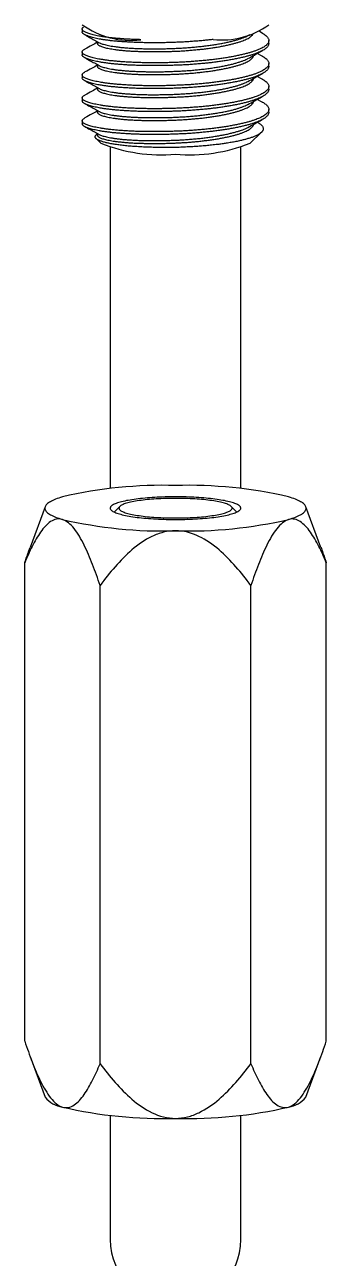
# Model space of a CAD drawing. Header units: inches. Extents: x 0.11 to 4.62, y 0.11 to 3.55.
# Drawn here: x 3.467 to 3.785, y 0.795 to 2.098 of the extents above; entities that cross this region are included whole.
import ezdxf

# ---------------------------------------------------------------- set-up
doc = ezdxf.new("R2010")
doc.units = ezdxf.units.IN
doc.header["$LTSCALE"] = 0.43009
doc.header["$MEASUREMENT"] = 0
doc.linetypes.add('SLD-Solid', pattern=[0])

msp = doc.modelspace()

# ---------------------------------------------------------------- linework, layer by layer
at = {"color": 7, "linetype": 'SLD-Solid', "lineweight": 25}
for p, q in [((3.5278, 2.0932), (3.5278, 2.0902)), ((3.7025, 2.0863), (3.7049, 2.0876)), ((3.7177, 2.0889), (3.7148, 2.0905)), ((3.5437, 2.08), (3.5437, 2.0781)), ((3.7246, 2.0781), (3.7246, 2.0811)), ((3.5278, 2.069), (3.5278, 2.066)), ((3.7177, 2.0647), (3.7125, 2.0675)), ((3.5437, 2.0557), (3.5437, 2.0539)), ((3.7246, 2.0539), (3.7246, 2.0569)), ((3.5278, 2.0448), (3.5278, 2.0418)), ((3.7177, 2.0404), (3.7125, 2.0433)), ((3.7246, 2.0296), (3.7246, 2.0327)), ((3.5278, 2.0205), (3.5278, 2.0175)), ((3.5437, 2.0315), (3.5437, 2.0296)), ((3.7177, 2.0162), (3.7125, 2.019)), ((3.5437, 2.0073), (3.5437, 2.0054)), ((3.7246, 2.0054), (3.7246, 2.0084)), ((3.5278, 1.9963), (3.5278, 1.9933)), ((3.713, 1.9945), (3.7125, 1.9948)), ((3.5437, 1.983), (3.5437, 1.9812)), ((3.7049, 1.9727), (3.7168, 1.9843)), ((3.5423, 1.9777), (3.5475, 1.9727)), ((3.5573, 1.9681), (3.5573, 1.6081)), ((3.6951, 1.6081), (3.6951, 1.9681)), ((3.5674, 1.5892), (3.5614, 1.5833)), ((3.691, 1.5833), (3.6849, 1.5892)), ((3.4887, 1.5889), (3.4727, 1.5459)), ((3.7796, 1.5459), (3.7637, 1.5889)), ((3.4671, 1.0247), (3.4671, 1.5297)), ((3.7853, 1.0247), (3.7853, 1.5297)), ((3.5466, 1.0008), (3.5466, 1.5058)), ((3.7057, 1.0008), (3.7057, 1.5058)), ((3.4727, 1.0085), (3.4887, 0.9655)), ((3.7637, 0.9655), (3.7796, 1.0085)), ((3.5573, 0.9463), (3.5573, 0.8152)), ((3.6951, 0.8152), (3.6951, 0.9463))]:
    msp.add_line(p, q, dxfattribs=at)
at = {"color": 7, "linetype": 'SLD-Solid', "lineweight": 25, "flags": 128}
for points in [[(3.5068, 1.5993), (3.5049, 1.5987), (3.503, 1.5981), (3.5013, 1.5975), (3.4996, 1.5969), (3.4981, 1.5962), (3.4967, 1.5956), (3.4954, 1.5949), (3.4942, 1.5942), (3.4931, 1.5936), (3.4921, 1.5929), (3.4912, 1.5922), (3.4905, 1.5915), (3.4898, 1.5909), (3.4893, 1.5902), (3.4889, 1.5895), (3.4886, 1.5888), (3.4884, 1.5881), (3.4884, 1.5874), (3.4884, 1.5867), (3.4886, 1.586), (3.4889, 1.5853), (3.4893, 1.5846), (3.4898, 1.5839), (3.4905, 1.5832), (3.4912, 1.5825), (3.4921, 1.5819), (3.4931, 1.5812), (3.4942, 1.5805), (3.4954, 1.5799), (3.4967, 1.5792), (3.4981, 1.5786), (3.4996, 1.5779), (3.5013, 1.5773), (3.503, 1.5767), (3.5049, 1.576), (3.5068, 1.5754)], [(3.6262, 1.5993), (3.6234, 1.5993), (3.6206, 1.5993), (3.6178, 1.5993), (3.6151, 1.5992), (3.6123, 1.5991), (3.6096, 1.599), (3.6069, 1.5989), (3.6042, 1.5987), (3.6016, 1.5986), (3.599, 1.5984), (3.5965, 1.5982), (3.594, 1.598), (3.5915, 1.5977), (3.5891, 1.5975), (3.5868, 1.5972), (3.5846, 1.5969), (3.5824, 1.5966), (3.5802, 1.5963), (3.5782, 1.596), (3.5762, 1.5956), (3.5744, 1.5953), (3.5726, 1.5949), (3.5708, 1.5945), (3.5692, 1.5941), (3.5677, 1.5937), (3.5663, 1.5933), (3.5649, 1.5929), (3.5637, 1.5924), (3.5626, 1.592), (3.5616, 1.5915), (3.5606, 1.5911), (3.5598, 1.5906), (3.5591, 1.5901), (3.5586, 1.5897), (3.5581, 1.5892), (3.5577, 1.5887), (3.5575, 1.5882), (3.5573, 1.5877), (3.5573, 1.5873), (3.5574, 1.5868), (3.5576, 1.5863), (3.5579, 1.5858), (3.5583, 1.5853), (3.5588, 1.5849), (3.5595, 1.5844), (3.5602, 1.5839), (3.5611, 1.5835), (3.5621, 1.583), (3.5631, 1.5826), (3.5643, 1.5821), (3.5656, 1.5817), (3.567, 1.5813), (3.5685, 1.5809), (3.57, 1.5805), (3.5717, 1.5801), (3.5734, 1.5797), (3.5753, 1.5793), (3.5772, 1.579), (3.5792, 1.5786), (3.5813, 1.5783), (3.5835, 1.578), (3.5857, 1.5777), (3.588, 1.5774), (3.5903, 1.5772), (3.5927, 1.5769), (3.5952, 1.5767), (3.5977, 1.5765), (3.6003, 1.5763), (3.6029, 1.5761), (3.6056, 1.576), (3.6082, 1.5758), (3.6109, 1.5757), (3.6137, 1.5756), (3.6164, 1.5755), (3.6192, 1.5755), (3.622, 1.5754), (3.6248, 1.5754), (3.6276, 1.5754), (3.6304, 1.5754), (3.6331, 1.5755), (3.6359, 1.5755), (3.6387, 1.5756), (3.6414, 1.5757), (3.6441, 1.5758), (3.6468, 1.576), (3.6494, 1.5761), (3.6521, 1.5763), (3.6546, 1.5765), (3.6571, 1.5767), (3.6596, 1.5769), (3.662, 1.5772), (3.6644, 1.5774), (3.6667, 1.5777), (3.6689, 1.578), (3.6711, 1.5783), (3.6731, 1.5786), (3.6751, 1.579), (3.6771, 1.5793), (3.6789, 1.5797), (3.6807, 1.5801), (3.6823, 1.5805), (3.6839, 1.5809), (3.6854, 1.5813), (3.6868, 1.5817), (3.688, 1.5821), (3.6892, 1.5826), (3.6903, 1.583), (3.6913, 1.5835), (3.6921, 1.5839), (3.6929, 1.5844), (3.6935, 1.5849), (3.6941, 1.5853), (3.6945, 1.5858), (3.6948, 1.5863), (3.695, 1.5868), (3.6951, 1.5873), (3.695, 1.5877), (3.6949, 1.5882), (3.6946, 1.5887), (3.6943, 1.5892), (3.6938, 1.5897), (3.6932, 1.5901), (3.6925, 1.5906), (3.6917, 1.5911), (3.6908, 1.5915), (3.6898, 1.592), (3.6886, 1.5924), (3.6874, 1.5929), (3.6861, 1.5933), (3.6846, 1.5937), (3.6831, 1.5941), (3.6815, 1.5945), (3.6798, 1.5949), (3.678, 1.5953), (3.6761, 1.5956), (3.6741, 1.596), (3.6721, 1.5963), (3.67, 1.5966), (3.6678, 1.5969), (3.6655, 1.5972), (3.6632, 1.5975), (3.6608, 1.5977), (3.6584, 1.598), (3.6559, 1.5982), (3.6533, 1.5984), (3.6508, 1.5986), (3.6481, 1.5987), (3.6455, 1.5989), (3.6428, 1.599), (3.64, 1.5991), (3.6373, 1.5992), (3.6345, 1.5993), (3.6318, 1.5993), (3.629, 1.5993), (3.6262, 1.5993)], [(3.6262, 1.577), (3.6288, 1.577), (3.6314, 1.5771), (3.634, 1.5771), (3.6365, 1.5772), (3.6391, 1.5773), (3.6416, 1.5774), (3.6441, 1.5775), (3.6466, 1.5777), (3.649, 1.5778), (3.6514, 1.578), (3.6537, 1.5782), (3.656, 1.5784), (3.6582, 1.5787), (3.6604, 1.5789), (3.6625, 1.5792), (3.6645, 1.5795), (3.6665, 1.5797), (3.6684, 1.5801), (3.6702, 1.5804), (3.6719, 1.5807), (3.6735, 1.5811), (3.6751, 1.5814), (3.6765, 1.5818), (3.6779, 1.5822), (3.6791, 1.5826), (3.6803, 1.583), (3.6813, 1.5834), (3.6822, 1.5838), (3.6831, 1.5843), (3.6838, 1.5847), (3.6844, 1.5851), (3.6849, 1.5856), (3.6853, 1.586), (3.6856, 1.5865), (3.6858, 1.5869), (3.6858, 1.5874), (3.6858, 1.5878), (3.6856, 1.5883), (3.6853, 1.5887), (3.6849, 1.5892), (3.6844, 1.5896), (3.6838, 1.5901), (3.6831, 1.5905), (3.6822, 1.5909), (3.6813, 1.5913), (3.6803, 1.5918), (3.6791, 1.5922), (3.6779, 1.5926), (3.6765, 1.5929), (3.6751, 1.5933), (3.6735, 1.5937), (3.6719, 1.594), (3.6702, 1.5944), (3.6684, 1.5947), (3.6665, 1.595), (3.6645, 1.5953), (3.6625, 1.5956), (3.6604, 1.5959), (3.6582, 1.5961), (3.656, 1.5964), (3.6537, 1.5966), (3.6514, 1.5968), (3.649, 1.597), (3.6466, 1.5971), (3.6441, 1.5973), (3.6416, 1.5974), (3.6391, 1.5975), (3.6365, 1.5976), (3.634, 1.5977), (3.6314, 1.5977), (3.6288, 1.5977), (3.6262, 1.5977), (3.6236, 1.5977), (3.621, 1.5977), (3.6184, 1.5977), (3.6158, 1.5976), (3.6133, 1.5975), (3.6107, 1.5974), (3.6082, 1.5973), (3.6058, 1.5971), (3.6033, 1.597), (3.601, 1.5968), (3.5986, 1.5966), (3.5963, 1.5964), (3.5941, 1.5961), (3.592, 1.5959), (3.5899, 1.5956), (3.5878, 1.5953), (3.5859, 1.595), (3.584, 1.5947), (3.5822, 1.5944), (3.5805, 1.594), (3.5788, 1.5937), (3.5773, 1.5933), (3.5759, 1.5929), (3.5745, 1.5926), (3.5732, 1.5922), (3.5721, 1.5918), (3.571, 1.5913), (3.5701, 1.5909), (3.5693, 1.5905), (3.5685, 1.5901), (3.5679, 1.5896), (3.5674, 1.5892), (3.567, 1.5887), (3.5667, 1.5883), (3.5666, 1.5878), (3.5665, 1.5874), (3.5666, 1.5869), (3.5667, 1.5865), (3.567, 1.586), (3.5674, 1.5856), (3.5679, 1.5851), (3.5685, 1.5847), (3.5693, 1.5843), (3.5701, 1.5838), (3.571, 1.5834), (3.5721, 1.583), (3.5732, 1.5826), (3.5745, 1.5822), (3.5759, 1.5818), (3.5773, 1.5814), (3.5788, 1.5811), (3.5805, 1.5807), (3.5822, 1.5804), (3.584, 1.5801), (3.5859, 1.5797), (3.5878, 1.5795), (3.5899, 1.5792), (3.592, 1.5789), (3.5941, 1.5787), (3.5963, 1.5784), (3.5986, 1.5782), (3.601, 1.578), (3.6033, 1.5778), (3.6058, 1.5777), (3.6082, 1.5775), (3.6107, 1.5774), (3.6133, 1.5773), (3.6158, 1.5772), (3.6184, 1.5771), (3.621, 1.5771), (3.6236, 1.577), (3.6262, 1.577)], [(3.7455, 1.5754), (3.7475, 1.576), (3.7493, 1.5767), (3.7511, 1.5773), (3.7527, 1.5779), (3.7542, 1.5786), (3.7557, 1.5792), (3.757, 1.5799), (3.7582, 1.5805), (3.7593, 1.5812), (3.7603, 1.5819), (3.7611, 1.5825), (3.7619, 1.5832), (3.7625, 1.5839), (3.763, 1.5846), (3.7634, 1.5853), (3.7637, 1.586), (3.7639, 1.5867), (3.764, 1.5874), (3.7639, 1.5881), (3.7637, 1.5888), (3.7634, 1.5895), (3.763, 1.5902), (3.7625, 1.5909), (3.7619, 1.5915), (3.7611, 1.5922), (3.7603, 1.5929), (3.7593, 1.5936), (3.7582, 1.5942), (3.757, 1.5949), (3.7557, 1.5956), (3.7542, 1.5962), (3.7527, 1.5969), (3.7511, 1.5975), (3.7493, 1.5981), (3.7475, 1.5987), (3.7455, 1.5993)]]:
    msp.add_lwpolyline(points, dxfattribs=at)
at = {"color": 7, "linetype": 'SLD-Solid', "lineweight": 25}
for centre, radius, start, end in [((3.5787, 2.1681), 0.0868, 234.0293, 277.227), ((3.6753, 2.165), 0.0833, 263.5609, 306.287), ((3.6108, 2.1324), 0.1719, 248.3556, 275.1165), ((3.6415, 2.1324), 0.1719, 264.8835, 291.6444), ((3.6136, 1.1357), 0.4758, 88.4814, 102.9626), ((3.6388, 1.1357), 0.4758, 77.0374, 91.5186), ((3.6136, 2.0391), 0.4758, 257.0374, 271.5186), ((3.6388, 2.0391), 0.4758, 268.4814, 282.9626), ((3.5108, 0.983), 0.0283, 218.4078, 261.9293), ((3.7415, 0.983), 0.0283, 278.0707, 321.5922), ((3.6136, 1.4187), 0.4758, 257.0374, 271.5186), ((3.6388, 1.4187), 0.4758, 268.4814, 282.9626), ((3.6262, 0.8152), 0.0689, 180, 0)]:
    msp.add_arc(centre, radius, start, end, dxfattribs=at)
for points, knots in [([(3.5897, 2.082), (3.5877, 2.0821), (3.5838, 2.0822), (3.5782, 2.0824), (3.5728, 2.0827), (3.5676, 2.0831), (3.5627, 2.0835), (3.5581, 2.084), (3.554, 2.0845), (3.5502, 2.085), (3.5468, 2.0856), (3.5436, 2.0861), (3.5407, 2.0868), (3.5381, 2.0874), (3.5358, 2.0881), (3.5337, 2.0887), (3.5319, 2.0895), (3.5304, 2.0902), (3.5292, 2.0909), (3.5284, 2.0917), (3.5279, 2.0925), (3.5277, 2.0933), (3.5279, 2.094), (3.5283, 2.0947), (3.5288, 2.0951), (3.529, 2.0953)], [0, 0, 0, 0, 0.047638, 0.095398, 0.143181, 0.190889, 0.238424, 0.285689, 0.329221, 0.37237, 0.415071, 0.457261, 0.498885, 0.53984, 0.581338, 0.623322, 0.665734, 0.70929, 0.753152, 0.797247, 0.841497, 0.885825, 0.929362, 0.972822, 1, 1, 1, 1]), ([(3.7177, 2.0889), (3.7178, 2.0889), (3.7185, 2.0885), (3.7198, 2.0877), (3.7214, 2.0865), (3.7227, 2.0853), (3.7237, 2.084), (3.7244, 2.0828), (3.7246, 2.0816), (3.7246, 2.0803), (3.7242, 2.0791), (3.7235, 2.0779), (3.7224, 2.0766), (3.721, 2.0754), (3.7193, 2.0743), (3.7173, 2.0731), (3.715, 2.072), (3.7125, 2.071), (3.7098, 2.07), (3.7067, 2.069), (3.7034, 2.068), (3.6998, 2.067), (3.6959, 2.0661), (3.6917, 2.0652), (3.6873, 2.0643), (3.6826, 2.0634), (3.6777, 2.0626), (3.6727, 2.0619), (3.6675, 2.0612), (3.6622, 2.0606), (3.6568, 2.06), (3.6513, 2.0595), (3.6457, 2.0591), (3.6401, 2.0587), (3.6345, 2.0583), (3.629, 2.0581), (3.6235, 2.0579), (3.6181, 2.0577), (3.6126, 2.0576), (3.6069, 2.0576), (3.6012, 2.0576), (3.5953, 2.0576), (3.5896, 2.0578), (3.5838, 2.0579), (3.5782, 2.0582), (3.5728, 2.0585), (3.5676, 2.0589), (3.5627, 2.0593), (3.5581, 2.0597), (3.554, 2.0602), (3.5502, 2.0608), (3.5468, 2.0613), (3.5436, 2.0619), (3.5407, 2.0625), (3.5381, 2.0632), (3.5358, 2.0638), (3.5337, 2.0645), (3.5319, 2.0652), (3.5304, 2.066), (3.5292, 2.0667), (3.5284, 2.0675), (3.5279, 2.0682), (3.5277, 2.069), (3.5279, 2.0698), (3.5284, 2.0705), (3.5292, 2.0713), (3.53, 2.0718), (3.5305, 2.0721), (3.5306, 2.0721)], [0, 0, 0, 0, 0.001186, 0.016317, 0.031865, 0.047531, 0.06329, 0.079115, 0.094976, 0.110564, 0.126134, 0.14166, 0.157115, 0.172752, 0.188264, 0.203625, 0.218814, 0.233809, 0.248406, 0.263173, 0.278123, 0.293237, 0.30877, 0.324424, 0.340174, 0.355992, 0.371851, 0.387439, 0.403012, 0.418544, 0.434009, 0.449659, 0.465186, 0.480566, 0.495776, 0.510794, 0.525388, 0.540133, 0.555063, 0.570158, 0.586535, 0.603049, 0.619381, 0.636434, 0.653531, 0.670636, 0.687714, 0.704729, 0.721649, 0.737232, 0.752678, 0.767964, 0.783066, 0.797966, 0.812627, 0.827482, 0.842511, 0.857693, 0.873284, 0.888986, 0.90477, 0.92061, 0.936478, 0.952063, 0.96762, 0.983124, 0.998549, 1, 1, 1, 1]), ([(3.666, 2.0822), (3.6645, 2.0821), (3.6615, 2.0817), (3.6565, 2.0812), (3.6513, 2.0807), (3.6457, 2.0803), (3.6401, 2.0799), (3.6345, 2.0795), (3.629, 2.0793), (3.6235, 2.0791), (3.6181, 2.0789), (3.6126, 2.0788), (3.607, 2.0788), (3.6015, 2.0788), (3.5959, 2.0788), (3.5904, 2.0789), (3.585, 2.0791), (3.5798, 2.0793), (3.5748, 2.0796), (3.57, 2.0799), (3.5653, 2.0802), (3.5609, 2.0806), (3.5567, 2.0811), (3.5528, 2.0816), (3.5491, 2.0821), (3.5457, 2.0827), (3.5427, 2.0833), (3.5399, 2.0839), (3.5374, 2.0846), (3.5352, 2.0852), (3.5332, 2.0859), (3.5314, 2.0867), (3.53, 2.0874), (3.5289, 2.0882), (3.5282, 2.0889), (3.5278, 2.0896), (3.5278, 2.09), (3.5278, 2.0902)], [0, 0, 0, 0, 0.025194, 0.050288, 0.079881, 0.109241, 0.138324, 0.167084, 0.195481, 0.223078, 0.250958, 0.27919, 0.307734, 0.337076, 0.366654, 0.396417, 0.426316, 0.456297, 0.485773, 0.515226, 0.544608, 0.573867, 0.603483, 0.632872, 0.661989, 0.690788, 0.719228, 0.746832, 0.774668, 0.802861, 0.831371, 0.860683, 0.890236, 0.919981, 0.949866, 0.979841, 1, 1, 1, 1]), ([(3.5306, 2.0871), (3.5312, 2.0868), (3.5321, 2.0863), (3.5338, 2.0854), (3.5383, 2.0829), (3.5424, 2.0807), (3.5458, 2.0788)], [0, 0, 0, 0, 0.120103, 0.191441, 0.327056, 1, 1, 1, 1]), ([(3.5438, 2.0781), (3.5438, 2.078), (3.5438, 2.0776), (3.5441, 2.077), (3.5449, 2.0764), (3.546, 2.0757), (3.5474, 2.075), (3.5491, 2.0744), (3.5512, 2.0738), (3.5535, 2.0732), (3.556, 2.0727), (3.5589, 2.0722), (3.5621, 2.0717), (3.5657, 2.0712), (3.5695, 2.0708), (3.5736, 2.0704), (3.5779, 2.0701), (3.5824, 2.0699), (3.5871, 2.0697), (3.592, 2.0695), (3.597, 2.0694), (3.6022, 2.0694), (3.6074, 2.0694), (3.6127, 2.0694), (3.618, 2.0696), (3.6231, 2.0697), (3.6283, 2.0699), (3.6334, 2.0702), (3.6386, 2.0706), (3.6439, 2.071), (3.6491, 2.0715), (3.6543, 2.072), (3.6594, 2.0726), (3.6644, 2.0733), (3.6691, 2.0741), (3.6737, 2.0748), (3.678, 2.0757), (3.6821, 2.0765), (3.686, 2.0775), (3.6895, 2.0784), (3.6928, 2.0794), (3.6958, 2.0804), (3.6984, 2.0814), (3.7008, 2.0824), (3.7029, 2.0834), (3.7046, 2.0845), (3.7061, 2.0857), (3.7073, 2.0869), (3.708, 2.0878), (3.7081, 2.0883), (3.7082, 2.0884)], [0, 0, 0, 0, 0.011984, 0.033999, 0.055938, 0.077752, 0.099395, 0.120441, 0.14124, 0.161753, 0.18203, 0.202916, 0.224096, 0.245532, 0.267182, 0.289002, 0.310552, 0.332175, 0.353824, 0.375452, 0.397402, 0.419233, 0.440898, 0.462353, 0.483554, 0.504093, 0.524372, 0.544857, 0.565629, 0.587037, 0.608664, 0.630467, 0.652398, 0.674409, 0.696057, 0.717689, 0.739255, 0.760712, 0.782399, 0.80388, 0.825113, 0.846059, 0.866716, 0.887175, 0.907925, 0.928929, 0.950149, 0.971934, 0.993852, 1, 1, 1, 1]), ([(3.5459, 2.0788), (3.5461, 2.0787), (3.5468, 2.0783), (3.5483, 2.0778), (3.5503, 2.0771), (3.5527, 2.0765), (3.5553, 2.0759), (3.5583, 2.0753), (3.5617, 2.0748), (3.5654, 2.0743), (3.5694, 2.0738), (3.5737, 2.0734), (3.5784, 2.0731), (3.5832, 2.0728), (3.5884, 2.0726), (3.5936, 2.0725), (3.5991, 2.0724), (3.6046, 2.0724), (3.6102, 2.0724), (3.6157, 2.0725), (3.6213, 2.0727), (3.6268, 2.0729), (3.6324, 2.0732), (3.638, 2.0735), (3.6435, 2.074), (3.6491, 2.0745), (3.6546, 2.0751), (3.66, 2.0757), (3.6652, 2.0765), (3.6703, 2.0773), (3.6751, 2.0781), (3.6797, 2.079), (3.6839, 2.08), (3.6879, 2.081), (3.6915, 2.082), (3.6948, 2.083), (3.6977, 2.0841), (3.7003, 2.0852), (3.7017, 2.0859), (3.7025, 2.0863)], [0, 0, 0, 0, 0.015958, 0.043417, 0.070555, 0.097317, 0.123671, 0.150195, 0.177127, 0.204411, 0.231989, 0.259797, 0.287768, 0.315834, 0.343923, 0.371965, 0.399889, 0.427627, 0.455112, 0.482284, 0.509085, 0.535467, 0.56195, 0.588844, 0.616097, 0.64365, 0.671438, 0.699397, 0.727456, 0.755546, 0.783596, 0.811534, 0.839293, 0.866806, 0.89401, 0.920848, 0.947267, 0.973708, 1, 1, 1, 1]), ([(3.7246, 2.0781), (3.7246, 2.0777), (3.7245, 2.0769), (3.724, 2.0757), (3.7232, 2.0745), (3.722, 2.0732), (3.7205, 2.072), (3.7187, 2.0709), (3.7166, 2.0697), (3.7143, 2.0687), (3.7117, 2.0676), (3.7089, 2.0666), (3.7058, 2.0656), (3.7024, 2.0647), (3.6987, 2.0637), (3.6947, 2.0628), (3.6904, 2.0619), (3.6859, 2.061), (3.6812, 2.0602), (3.6763, 2.0594), (3.6712, 2.0587), (3.6662, 2.058), (3.6615, 2.0575), (3.6565, 2.057), (3.6513, 2.0565), (3.6457, 2.056), (3.6401, 2.0556), (3.6345, 2.0553), (3.629, 2.0551), (3.6235, 2.0549), (3.6181, 2.0547), (3.6126, 2.0546), (3.607, 2.0546), (3.6015, 2.0546), (3.5959, 2.0546), (3.5904, 2.0547), (3.585, 2.0549), (3.5798, 2.0551), (3.5748, 2.0553), (3.57, 2.0557), (3.5653, 2.056), (3.5609, 2.0564), (3.5567, 2.0569), (3.5528, 2.0574), (3.5491, 2.0579), (3.5457, 2.0585), (3.5427, 2.0591), (3.5399, 2.0597), (3.5374, 2.0603), (3.5352, 2.061), (3.5332, 2.0617), (3.5314, 2.0624), (3.53, 2.0632), (3.5289, 2.0639), (3.5282, 2.0647), (3.5278, 2.0654), (3.5278, 2.0658), (3.5278, 2.066)], [0, 0, 0, 0, 0.018026, 0.036636, 0.055184, 0.073972, 0.092631, 0.111131, 0.129443, 0.14754, 0.16508, 0.182577, 0.200308, 0.218252, 0.236589, 0.25509, 0.273725, 0.292463, 0.311273, 0.330122, 0.348976, 0.367458, 0.383394, 0.399267, 0.417985, 0.436557, 0.454953, 0.473145, 0.491108, 0.508564, 0.526199, 0.544057, 0.562112, 0.580673, 0.599382, 0.618208, 0.63712, 0.656085, 0.674729, 0.69336, 0.711945, 0.730453, 0.749186, 0.767776, 0.786194, 0.80441, 0.8224, 0.83986, 0.857468, 0.875301, 0.893335, 0.911876, 0.93057, 0.949384, 0.968288, 0.987249, 1, 1, 1, 1]), ([(3.5437, 2.0793), (3.5419, 2.0783), (3.5375, 2.0759), (3.5331, 2.0735), (3.5306, 2.0721)], [0, 0, 0, 0, 0.4210016, 1, 1, 1, 1]), ([(3.7177, 2.0647), (3.7178, 2.0646), (3.7185, 2.0642), (3.7198, 2.0634), (3.7214, 2.0623), (3.7227, 2.061), (3.7237, 2.0598), (3.7244, 2.0586), (3.7246, 2.0573), (3.7246, 2.0561), (3.7242, 2.0548), (3.7235, 2.0536), (3.7224, 2.0524), (3.721, 2.0512), (3.7193, 2.05), (3.7173, 2.0489), (3.715, 2.0478), (3.7125, 2.0467), (3.7098, 2.0457), (3.7067, 2.0447), (3.7034, 2.0438), (3.6998, 2.0428), (3.6959, 2.0418), (3.6917, 2.0409), (3.6873, 2.04), (3.6826, 2.0392), (3.6777, 2.0384), (3.6727, 2.0377), (3.6675, 2.037), (3.6622, 2.0364), (3.6568, 2.0358), (3.6513, 2.0353), (3.6457, 2.0348), (3.6401, 2.0344), (3.6345, 2.0341), (3.629, 2.0339), (3.6235, 2.0337), (3.6181, 2.0335), (3.6126, 2.0334), (3.6069, 2.0334), (3.6012, 2.0334), (3.5953, 2.0334), (3.5896, 2.0335), (3.5838, 2.0337), (3.5782, 2.0339), (3.5728, 2.0343), (3.5676, 2.0346), (3.5627, 2.035), (3.5581, 2.0355), (3.554, 2.036), (3.5502, 2.0365), (3.5468, 2.0371), (3.5436, 2.0377), (3.5407, 2.0383), (3.5381, 2.0389), (3.5358, 2.0396), (3.5337, 2.0403), (3.5319, 2.041), (3.5304, 2.0417), (3.5292, 2.0425), (3.5284, 2.0432), (3.5279, 2.044), (3.5277, 2.0448), (3.5279, 2.0456), (3.5284, 2.0463), (3.5292, 2.0471), (3.53, 2.0476), (3.5305, 2.0479), (3.5306, 2.0479)], [0, 0, 0, 0, 0.001186, 0.016317, 0.031865, 0.047531, 0.06329, 0.079115, 0.094976, 0.110564, 0.126134, 0.14166, 0.157115, 0.172752, 0.188264, 0.203625, 0.218814, 0.233809, 0.248406, 0.263173, 0.278123, 0.293237, 0.30877, 0.324424, 0.340174, 0.355992, 0.371851, 0.387439, 0.403012, 0.418544, 0.434009, 0.449659, 0.465186, 0.480566, 0.495776, 0.510794, 0.525388, 0.540133, 0.555063, 0.570158, 0.586535, 0.603049, 0.619381, 0.636434, 0.653531, 0.670636, 0.687714, 0.704729, 0.721649, 0.737232, 0.752678, 0.767964, 0.783066, 0.797966, 0.812627, 0.827482, 0.842511, 0.857693, 0.873284, 0.888986, 0.90477, 0.92061, 0.936478, 0.952063, 0.96762, 0.983124, 0.998549, 1, 1, 1, 1]), ([(3.5306, 2.0629), (3.5312, 2.0626), (3.5321, 2.062), (3.5338, 2.0611), (3.5383, 2.0587), (3.5424, 2.0565), (3.5458, 2.0546)], [0, 0, 0, 0, 0.120103, 0.191441, 0.327056, 1, 1, 1, 1]), ([(3.5438, 2.0539), (3.5438, 2.0537), (3.5438, 2.0534), (3.5441, 2.0528), (3.5449, 2.0521), (3.546, 2.0515), (3.5474, 2.0508), (3.5491, 2.0502), (3.5512, 2.0496), (3.5535, 2.049), (3.556, 2.0485), (3.5589, 2.0479), (3.5621, 2.0474), (3.5657, 2.047), (3.5695, 2.0466), (3.5736, 2.0462), (3.5779, 2.0459), (3.5824, 2.0456), (3.5871, 2.0454), (3.592, 2.0453), (3.597, 2.0452), (3.6022, 2.0451), (3.6074, 2.0451), (3.6127, 2.0452), (3.618, 2.0453), (3.6231, 2.0455), (3.6283, 2.0457), (3.6334, 2.046), (3.6386, 2.0463), (3.6439, 2.0467), (3.6491, 2.0472), (3.6543, 2.0478), (3.6594, 2.0484), (3.6644, 2.0491), (3.6691, 2.0498), (3.6737, 2.0506), (3.678, 2.0514), (3.6821, 2.0523), (3.686, 2.0532), (3.6895, 2.0542), (3.6928, 2.0551), (3.6958, 2.0561), (3.6984, 2.0571), (3.7008, 2.0581), (3.7029, 2.0592), (3.7046, 2.0603), (3.7061, 2.0615), (3.7073, 2.0626), (3.7081, 2.0639), (3.7085, 2.0648), (3.7085, 2.0653), (3.7085, 2.0654)], [0, 0, 0, 0, 0.011739, 0.033304, 0.054794, 0.076162, 0.097362, 0.117978, 0.138351, 0.158445, 0.178307, 0.198765, 0.219512, 0.24051, 0.261717, 0.283091, 0.3042, 0.325381, 0.346587, 0.367772, 0.389274, 0.410658, 0.43188, 0.452896, 0.473663, 0.493782, 0.513647, 0.533712, 0.55406, 0.57503, 0.596215, 0.617571, 0.639054, 0.660614, 0.68182, 0.703009, 0.724135, 0.745152, 0.766396, 0.787437, 0.808236, 0.828753, 0.848989, 0.869029, 0.889354, 0.909929, 0.930715, 0.952054, 0.973524, 0.995078, 1, 1, 1, 1]), ([(3.5458, 2.0546), (3.5459, 2.0546), (3.5463, 2.0543), (3.5475, 2.0538), (3.5494, 2.0531), (3.5516, 2.0525), (3.5542, 2.0519), (3.557, 2.0513), (3.5602, 2.0507), (3.5638, 2.0502), (3.5677, 2.0498), (3.5719, 2.0494), (3.5764, 2.049), (3.5812, 2.0487), (3.5862, 2.0485), (3.5914, 2.0483), (3.5967, 2.0482), (3.6022, 2.0482), (3.6078, 2.0482), (3.6134, 2.0482), (3.619, 2.0484), (3.6245, 2.0486), (3.63, 2.0488), (3.6356, 2.0491), (3.6412, 2.0495), (3.6468, 2.05), (3.6523, 2.0506), (3.6577, 2.0512), (3.663, 2.0519), (3.6682, 2.0527), (3.6731, 2.0535), (3.6778, 2.0544), (3.6822, 2.0553), (3.6863, 2.0563), (3.69, 2.0573), (3.6934, 2.0584), (3.6965, 2.0594), (3.6992, 2.0605), (3.7012, 2.0614), (3.7021, 2.0619), (3.7024, 2.0621)], [0, 0, 0, 0, 0.004221, 0.031797, 0.05908, 0.086008, 0.11253, 0.138887, 0.165653, 0.192795, 0.220257, 0.247976, 0.275887, 0.303922, 0.33201, 0.360081, 0.388065, 0.41589, 0.443492, 0.470805, 0.49777, 0.524333, 0.550669, 0.577396, 0.604504, 0.631938, 0.659635, 0.687531, 0.715557, 0.743643, 0.771719, 0.799714, 0.827558, 0.855183, 0.882527, 0.909528, 0.936131, 0.962455, 0.989142, 1, 1, 1, 1]), ([(3.7025, 2.0621), (3.7048, 2.0633), (3.7098, 2.0661), (3.7149, 2.0688), (3.7177, 2.0703)], [0, 0, 0, 0, 0.453146, 1, 1, 1, 1]), ([(3.7246, 2.0539), (3.7246, 2.0535), (3.7245, 2.0527), (3.724, 2.0514), (3.7232, 2.0502), (3.722, 2.049), (3.7205, 2.0478), (3.7187, 2.0466), (3.7166, 2.0455), (3.7143, 2.0444), (3.7117, 2.0434), (3.7089, 2.0424), (3.7058, 2.0414), (3.7024, 2.0404), (3.6987, 2.0395), (3.6947, 2.0385), (3.6904, 2.0376), (3.6859, 2.0368), (3.6812, 2.0359), (3.6763, 2.0352), (3.6712, 2.0344), (3.6662, 2.0338), (3.6615, 2.0332), (3.6565, 2.0327), (3.6513, 2.0322), (3.6457, 2.0318), (3.6401, 2.0314), (3.6345, 2.0311), (3.629, 2.0308), (3.6235, 2.0306), (3.6181, 2.0305), (3.6126, 2.0304), (3.607, 2.0303), (3.6015, 2.0303), (3.5959, 2.0304), (3.5904, 2.0305), (3.585, 2.0306), (3.5798, 2.0308), (3.5748, 2.0311), (3.57, 2.0314), (3.5653, 2.0318), (3.5609, 2.0322), (3.5567, 2.0326), (3.5528, 2.0331), (3.5491, 2.0337), (3.5457, 2.0342), (3.5427, 2.0348), (3.5399, 2.0355), (3.5374, 2.0361), (3.5352, 2.0368), (3.5332, 2.0375), (3.5314, 2.0382), (3.53, 2.0389), (3.5289, 2.0397), (3.5282, 2.0405), (3.5278, 2.0411), (3.5278, 2.0416), (3.5278, 2.0418)], [0, 0, 0, 0, 0.018026, 0.036636, 0.055184, 0.073972, 0.092631, 0.111131, 0.129443, 0.14754, 0.16508, 0.182577, 0.200308, 0.218252, 0.236589, 0.25509, 0.273725, 0.292463, 0.311273, 0.330122, 0.348976, 0.367458, 0.383394, 0.399267, 0.417985, 0.436557, 0.454953, 0.473145, 0.491108, 0.508564, 0.526199, 0.544057, 0.562112, 0.580673, 0.599382, 0.618208, 0.63712, 0.656085, 0.674729, 0.69336, 0.711945, 0.730453, 0.749186, 0.767776, 0.786194, 0.80441, 0.8224, 0.83986, 0.857468, 0.875301, 0.893335, 0.911876, 0.93057, 0.949384, 0.968288, 0.987249, 1, 1, 1, 1]), ([(3.5437, 2.055), (3.5419, 2.054), (3.5375, 2.0516), (3.5331, 2.0493), (3.5306, 2.0479)], [0, 0, 0, 0, 0.421002, 1, 1, 1, 1]), ([(3.7025, 2.0378), (3.7048, 2.0391), (3.7098, 2.0418), (3.7149, 2.0446), (3.7177, 2.0461)], [0, 0, 0, 0, 0.453146, 1, 1, 1, 1]), ([(3.7177, 2.0404), (3.7178, 2.0404), (3.7185, 2.04), (3.7198, 2.0392), (3.7214, 2.038), (3.7227, 2.0368), (3.7237, 2.0356), (3.7244, 2.0343), (3.7246, 2.0331), (3.7246, 2.0318), (3.7242, 2.0306), (3.7235, 2.0294), (3.7224, 2.0282), (3.721, 2.027), (3.7193, 2.0258), (3.7173, 2.0247), (3.715, 2.0236), (3.7125, 2.0225), (3.7098, 2.0215), (3.7067, 2.0205), (3.7034, 2.0195), (3.6998, 2.0186), (3.6959, 2.0176), (3.6917, 2.0167), (3.6873, 2.0158), (3.6826, 2.015), (3.6777, 2.0142), (3.6727, 2.0134), (3.6675, 2.0127), (3.6622, 2.0121), (3.6568, 2.0115), (3.6513, 2.011), (3.6457, 2.0106), (3.6401, 2.0102), (3.6345, 2.0099), (3.629, 2.0096), (3.6235, 2.0094), (3.6181, 2.0093), (3.6126, 2.0092), (3.6069, 2.0091), (3.6012, 2.0091), (3.5953, 2.0092), (3.5896, 2.0093), (3.5838, 2.0095), (3.5782, 2.0097), (3.5728, 2.01), (3.5676, 2.0104), (3.5627, 2.0108), (3.5581, 2.0113), (3.554, 2.0118), (3.5502, 2.0123), (3.5468, 2.0129), (3.5436, 2.0134), (3.5407, 2.0141), (3.5381, 2.0147), (3.5358, 2.0154), (3.5337, 2.016), (3.5319, 2.0168), (3.5304, 2.0175), (3.5292, 2.0182), (3.5284, 2.019), (3.5279, 2.0198), (3.5277, 2.0206), (3.5279, 2.0213), (3.5284, 2.0221), (3.5292, 2.0228), (3.53, 2.0234), (3.5305, 2.0236), (3.5306, 2.0236)], [0, 0, 0, 0, 0.001186, 0.016317, 0.031865, 0.047531, 0.06329, 0.079115, 0.094976, 0.110564, 0.126134, 0.14166, 0.157115, 0.172752, 0.188264, 0.203625, 0.218814, 0.233809, 0.248406, 0.263173, 0.278123, 0.293237, 0.30877, 0.324424, 0.340174, 0.355992, 0.371851, 0.387439, 0.403012, 0.418544, 0.434009, 0.449659, 0.465186, 0.480566, 0.495776, 0.510794, 0.525388, 0.540133, 0.555063, 0.570158, 0.586535, 0.603049, 0.619381, 0.636434, 0.653531, 0.670636, 0.687714, 0.704729, 0.721649, 0.737232, 0.752678, 0.767964, 0.783066, 0.797966, 0.812627, 0.827482, 0.842511, 0.857693, 0.873284, 0.888986, 0.90477, 0.92061, 0.936478, 0.952063, 0.96762, 0.983124, 0.998549, 1, 1, 1, 1]), ([(3.5306, 2.0387), (3.5312, 2.0383), (3.5321, 2.0378), (3.5338, 2.0369), (3.5383, 2.0345), (3.5424, 2.0322), (3.5458, 2.0304)], [0, 0, 0, 0, 0.120103, 0.191441, 0.327056, 1, 1, 1, 1]), ([(3.5438, 2.0296), (3.5438, 2.0295), (3.5438, 2.0292), (3.5441, 2.0286), (3.5449, 2.0279), (3.546, 2.0272), (3.5474, 2.0266), (3.5491, 2.026), (3.5512, 2.0254), (3.5535, 2.0248), (3.556, 2.0242), (3.5589, 2.0237), (3.5621, 2.0232), (3.5657, 2.0227), (3.5695, 2.0223), (3.5736, 2.022), (3.5779, 2.0217), (3.5824, 2.0214), (3.5871, 2.0212), (3.592, 2.021), (3.597, 2.0209), (3.6022, 2.0209), (3.6074, 2.0209), (3.6127, 2.021), (3.618, 2.0211), (3.6231, 2.0213), (3.6283, 2.0215), (3.6334, 2.0217), (3.6386, 2.0221), (3.6439, 2.0225), (3.6491, 2.023), (3.6543, 2.0235), (3.6594, 2.0242), (3.6644, 2.0249), (3.6691, 2.0256), (3.6737, 2.0264), (3.678, 2.0272), (3.6821, 2.0281), (3.686, 2.029), (3.6895, 2.0299), (3.6928, 2.0309), (3.6958, 2.0319), (3.6984, 2.0329), (3.7008, 2.0339), (3.7029, 2.035), (3.7046, 2.0361), (3.7061, 2.0372), (3.7073, 2.0384), (3.7081, 2.0396), (3.7085, 2.0405), (3.7085, 2.041), (3.7085, 2.0411)], [0, 0, 0, 0, 0.011739, 0.033304, 0.054794, 0.076162, 0.097362, 0.117978, 0.138351, 0.158445, 0.178307, 0.198765, 0.219512, 0.24051, 0.261717, 0.283091, 0.3042, 0.325381, 0.346587, 0.367772, 0.389274, 0.410658, 0.43188, 0.452896, 0.473663, 0.493782, 0.513647, 0.533712, 0.55406, 0.57503, 0.596215, 0.617571, 0.639054, 0.660614, 0.68182, 0.703009, 0.724135, 0.745152, 0.766396, 0.787437, 0.808236, 0.828753, 0.848989, 0.869029, 0.889354, 0.909929, 0.930715, 0.952054, 0.973524, 0.995078, 1, 1, 1, 1]), ([(3.5459, 2.0304), (3.5462, 2.0302), (3.5469, 2.0298), (3.5485, 2.0292), (3.5506, 2.0285), (3.553, 2.0279), (3.5558, 2.0273), (3.5588, 2.0267), (3.5622, 2.0262), (3.566, 2.0257), (3.57, 2.0253), (3.5744, 2.0249), (3.5791, 2.0246), (3.584, 2.0243), (3.5891, 2.0241), (3.5945, 2.024), (3.5999, 2.0239), (3.6054, 2.0239), (3.611, 2.024), (3.6166, 2.0241), (3.6221, 2.0242), (3.6277, 2.0245), (3.6332, 2.0248), (3.6388, 2.0251), (3.6444, 2.0256), (3.6499, 2.0261), (3.6554, 2.0267), (3.6608, 2.0274), (3.666, 2.0281), (3.671, 2.0289), (3.6758, 2.0298), (3.6803, 2.0307), (3.6846, 2.0317), (3.6885, 2.0327), (3.692, 2.0337), (3.6952, 2.0347), (3.6981, 2.0358), (3.7005, 2.0368), (3.7018, 2.0375), (3.7024, 2.0378)], [0, 0, 0, 0, 0.020148, 0.047561, 0.074647, 0.101346, 0.127673, 0.154262, 0.181251, 0.208584, 0.236201, 0.264039, 0.292029, 0.320103, 0.34819, 0.376218, 0.404118, 0.431822, 0.459264, 0.486384, 0.513123, 0.539465, 0.566013, 0.592966, 0.620268, 0.647861, 0.67568, 0.703659, 0.731728, 0.759816, 0.787853, 0.815769, 0.843494, 0.870965, 0.898117, 0.924895, 0.951261, 0.977768, 1, 1, 1, 1]), ([(3.7246, 2.0296), (3.7246, 2.0292), (3.7245, 2.0284), (3.724, 2.0272), (3.7232, 2.026), (3.722, 2.0248), (3.7205, 2.0236), (3.7187, 2.0224), (3.7166, 2.0213), (3.7143, 2.0202), (3.7117, 2.0192), (3.7089, 2.0182), (3.7058, 2.0172), (3.7024, 2.0162), (3.6987, 2.0152), (3.6947, 2.0143), (3.6904, 2.0134), (3.6859, 2.0125), (3.6812, 2.0117), (3.6763, 2.0109), (3.6712, 2.0102), (3.6662, 2.0096), (3.6615, 2.009), (3.6565, 2.0085), (3.6513, 2.008), (3.6457, 2.0076), (3.6401, 2.0072), (3.6345, 2.0068), (3.629, 2.0066), (3.6235, 2.0064), (3.6181, 2.0062), (3.6126, 2.0061), (3.607, 2.0061), (3.6015, 2.0061), (3.5959, 2.0061), (3.5904, 2.0062), (3.585, 2.0064), (3.5798, 2.0066), (3.5748, 2.0069), (3.57, 2.0072), (3.5653, 2.0075), (3.5609, 2.0079), (3.5567, 2.0084), (3.5528, 2.0089), (3.5491, 2.0094), (3.5457, 2.01), (3.5427, 2.0106), (3.5399, 2.0112), (3.5374, 2.0119), (3.5352, 2.0125), (3.5332, 2.0132), (3.5314, 2.014), (3.53, 2.0147), (3.5289, 2.0155), (3.5282, 2.0162), (3.5278, 2.0169), (3.5278, 2.0173), (3.5278, 2.0175)], [0, 0, 0, 0, 0.018026, 0.036636, 0.055184, 0.073972, 0.092631, 0.111131, 0.129443, 0.14754, 0.16508, 0.182577, 0.200308, 0.218252, 0.236589, 0.25509, 0.273725, 0.292463, 0.311273, 0.330122, 0.348976, 0.367458, 0.383394, 0.399267, 0.417985, 0.436557, 0.454953, 0.473145, 0.491108, 0.508564, 0.526199, 0.544057, 0.562112, 0.580673, 0.599382, 0.618208, 0.63712, 0.656085, 0.674729, 0.69336, 0.711945, 0.730453, 0.749186, 0.767776, 0.786194, 0.80441, 0.8224, 0.83986, 0.857468, 0.875301, 0.893335, 0.911876, 0.93057, 0.949384, 0.968288, 0.987249, 1, 1, 1, 1]), ([(3.5437, 2.0308), (3.5419, 2.0298), (3.5375, 2.0274), (3.5331, 2.025), (3.5306, 2.0236)], [0, 0, 0, 0, 0.421002, 1, 1, 1, 1]), ([(3.7025, 2.0136), (3.7048, 2.0148), (3.7098, 2.0176), (3.7149, 2.0204), (3.7177, 2.0219)], [0, 0, 0, 0, 0.4531459, 1, 1, 1, 1]), ([(3.7177, 2.0162), (3.7178, 2.0162), (3.7185, 2.0158), (3.7198, 2.015), (3.7214, 2.0138), (3.7227, 2.0126), (3.7237, 2.0114), (3.7244, 2.0101), (3.7246, 2.0089), (3.7246, 2.0076), (3.7242, 2.0064), (3.7235, 2.0052), (3.7224, 2.0039), (3.721, 2.0027), (3.7193, 2.0016), (3.7173, 2.0004), (3.715, 1.9993), (3.7125, 1.9983), (3.7098, 1.9973), (3.7067, 1.9963), (3.7034, 1.9953), (3.6998, 1.9943), (3.6959, 1.9934), (3.6917, 1.9925), (3.6873, 1.9916), (3.6826, 1.9907), (3.6777, 1.9899), (3.6727, 1.9892), (3.6675, 1.9885), (3.6622, 1.9879), (3.6568, 1.9873), (3.6513, 1.9868), (3.6457, 1.9864), (3.6401, 1.986), (3.6345, 1.9856), (3.629, 1.9854), (3.6235, 1.9852), (3.6181, 1.985), (3.6126, 1.9849), (3.6069, 1.9849), (3.6012, 1.9849), (3.5953, 1.9849), (3.5896, 1.9851), (3.5838, 1.9852), (3.5782, 1.9855), (3.5728, 1.9858), (3.5676, 1.9862), (3.5627, 1.9866), (3.5581, 1.987), (3.554, 1.9875), (3.5502, 1.9881), (3.5468, 1.9886), (3.5436, 1.9892), (3.5407, 1.9898), (3.5381, 1.9905), (3.5358, 1.9911), (3.5337, 1.9918), (3.5319, 1.9925), (3.5304, 1.9933), (3.5292, 1.994), (3.5284, 1.9948), (3.5279, 1.9955), (3.5277, 1.9963), (3.5279, 1.9971), (3.5284, 1.9978), (3.5292, 1.9986), (3.53, 1.9991), (3.5305, 1.9994), (3.5306, 1.9994)], [0, 0, 0, 0, 0.0011855, 0.0163167, 0.0318648, 0.0475315, 0.0632905, 0.0791147, 0.0949764, 0.1105642, 0.1261342, 0.1416597, 0.1571147, 0.1727518, 0.1882635, 0.2036254, 0.2188142, 0.2338087, 0.2484058, 0.2631725, 0.278123, 0.2932366, 0.3087696, 0.324424, 0.3401738, 0.355992, 0.3718509, 0.387439, 0.4030124, 0.4185445, 0.434009, 0.4496588, 0.4651861, 0.4805663, 0.495776, 0.5107937, 0.5253885, 0.5401326, 0.5550628, 0.5701585, 0.5865354, 0.603049, 0.6193814, 0.6364343, 0.6535308, 0.6706357, 0.6877136, 0.7047294, 0.7216489, 0.7372318, 0.752678, 0.7679636, 0.7830661, 0.7979661, 0.8126268, 0.8274815, 0.8425106, 0.8576926, 0.8732843, 0.8889856, 0.90477, 0.9206103, 0.9364784, 0.952063, 0.9676204, 0.9831243, 0.9985486, 1, 1, 1, 1]), ([(3.5306, 2.0144), (3.5312, 2.0141), (3.5321, 2.0136), (3.5338, 2.0127), (3.5383, 2.0102), (3.5424, 2.008), (3.5458, 2.0061)], [0, 0, 0, 0, 0.120103, 0.191441, 0.327056, 1, 1, 1, 1]), ([(3.5437, 2.0066), (3.5419, 2.0056), (3.5375, 2.0032), (3.5331, 2.0008), (3.5306, 1.9994)], [0, 0, 0, 0, 0.4210016, 1, 1, 1, 1]), ([(3.5438, 2.0054), (3.5438, 2.0053), (3.5438, 2.0049), (3.5441, 2.0043), (3.5449, 2.0037), (3.546, 2.003), (3.5474, 2.0023), (3.5491, 2.0017), (3.5512, 2.0011), (3.5535, 2.0005), (3.556, 2), (3.5589, 1.9995), (3.5621, 1.999), (3.5657, 1.9985), (3.5695, 1.9981), (3.5736, 1.9977), (3.5779, 1.9974), (3.5824, 1.9972), (3.5871, 1.997), (3.592, 1.9968), (3.597, 1.9967), (3.6022, 1.9967), (3.6074, 1.9967), (3.6127, 1.9967), (3.618, 1.9969), (3.6231, 1.997), (3.6283, 1.9972), (3.6334, 1.9975), (3.6386, 1.9979), (3.6439, 1.9983), (3.6491, 1.9988), (3.6543, 1.9993), (3.6594, 1.9999), (3.6644, 2.0006), (3.6691, 2.0014), (3.6737, 2.0021), (3.678, 2.003), (3.6821, 2.0038), (3.686, 2.0048), (3.6895, 2.0057), (3.6928, 2.0067), (3.6958, 2.0077), (3.6984, 2.0087), (3.7008, 2.0097), (3.7029, 2.0107), (3.7046, 2.0119), (3.7061, 2.013), (3.7073, 2.0142), (3.7081, 2.0154), (3.7085, 2.0163), (3.7085, 2.0168), (3.7085, 2.0169)], [0, 0, 0, 0, 0.011739, 0.033304, 0.054794, 0.076162, 0.097362, 0.117978, 0.138351, 0.158445, 0.178307, 0.198765, 0.219512, 0.24051, 0.261717, 0.283091, 0.3042, 0.325381, 0.346587, 0.367772, 0.389274, 0.410658, 0.43188, 0.452896, 0.473663, 0.493782, 0.513647, 0.533712, 0.55406, 0.57503, 0.596215, 0.617571, 0.639054, 0.660614, 0.68182, 0.703009, 0.724135, 0.745152, 0.766396, 0.787437, 0.808236, 0.828753, 0.848989, 0.869029, 0.889354, 0.909929, 0.930715, 0.952054, 0.973524, 0.995078, 1, 1, 1, 1]), ([(3.5459, 2.0061), (3.546, 2.0061), (3.5465, 2.0058), (3.5478, 2.0052), (3.5497, 2.0046), (3.552, 2.0039), (3.5546, 2.0033), (3.5575, 2.0027), (3.5607, 2.0022), (3.5643, 2.0017), (3.5683, 2.0013), (3.5725, 2.0008), (3.5771, 2.0005), (3.5819, 2.0002), (3.5869, 2), (3.5922, 1.9998), (3.5976, 1.9997), (3.6031, 1.9997), (3.6086, 1.9997), (3.6142, 1.9998), (3.6198, 1.9999), (3.6253, 2.0001), (3.6309, 2.0004), (3.6364, 2.0007), (3.642, 2.0011), (3.6476, 2.0016), (3.6531, 2.0022), (3.6585, 2.0029), (3.6638, 2.0036), (3.6689, 2.0043), (3.6738, 2.0052), (3.6785, 2.0061), (3.6828, 2.007), (3.6869, 2.008), (3.6906, 2.009), (3.6939, 2.0101), (3.6969, 2.0111), (3.6996, 2.0122), (3.7014, 2.013), (3.7023, 2.0135), (3.7024, 2.0136)], [0, 0, 0, 0, 0.008432, 0.035968, 0.0632, 0.09007, 0.116525, 0.142931, 0.169758, 0.196952, 0.224457, 0.252209, 0.280143, 0.308191, 0.336281, 0.364343, 0.392307, 0.420102, 0.447664, 0.474927, 0.501835, 0.528332, 0.554704, 0.581493, 0.608654, 0.636132, 0.663863, 0.691783, 0.719822, 0.747911, 0.775979, 0.803955, 0.83177, 0.859357, 0.886652, 0.913596, 0.940134, 0.966481, 0.993231, 1, 1, 1, 1]), ([(3.7246, 2.0054), (3.7246, 2.005), (3.7245, 2.0042), (3.724, 2.003), (3.7232, 2.0018), (3.722, 2.0005), (3.7205, 1.9993), (3.7187, 1.9982), (3.7166, 1.997), (3.7143, 1.996), (3.7117, 1.9949), (3.7089, 1.9939), (3.7058, 1.9929), (3.7024, 1.992), (3.6987, 1.991), (3.6947, 1.9901), (3.6904, 1.9892), (3.6859, 1.9883), (3.6812, 1.9875), (3.6763, 1.9867), (3.6712, 1.986), (3.6662, 1.9853), (3.6615, 1.9848), (3.6565, 1.9843), (3.6513, 1.9838), (3.6457, 1.9833), (3.6401, 1.9829), (3.6345, 1.9826), (3.629, 1.9824), (3.6235, 1.9822), (3.6181, 1.982), (3.6126, 1.9819), (3.607, 1.9819), (3.6015, 1.9819), (3.5959, 1.9819), (3.5904, 1.982), (3.585, 1.9822), (3.5798, 1.9824), (3.5748, 1.9826), (3.57, 1.983), (3.5653, 1.9833), (3.5609, 1.9837), (3.5567, 1.9842), (3.5528, 1.9847), (3.5491, 1.9852), (3.5457, 1.9858), (3.5427, 1.9864), (3.5399, 1.987), (3.5374, 1.9876), (3.5352, 1.9883), (3.5332, 1.989), (3.5314, 1.9897), (3.53, 1.9905), (3.5289, 1.9912), (3.5282, 1.992), (3.5278, 1.9927), (3.5278, 1.9931), (3.5278, 1.9933)], [0, 0, 0, 0, 0.018026, 0.036636, 0.055184, 0.073972, 0.092631, 0.111131, 0.129443, 0.14754, 0.16508, 0.182577, 0.200308, 0.218252, 0.236589, 0.25509, 0.273725, 0.292463, 0.311273, 0.330121, 0.348975, 0.367457, 0.383393, 0.399267, 0.417985, 0.436557, 0.454953, 0.473145, 0.491107, 0.508564, 0.526199, 0.544057, 0.562112, 0.580672, 0.599381, 0.618208, 0.63712, 0.656084, 0.674729, 0.69336, 0.711945, 0.730452, 0.749185, 0.767776, 0.786193, 0.80441, 0.8224, 0.83986, 0.857468, 0.875301, 0.893335, 0.911876, 0.930569, 0.949384, 0.968288, 0.987248, 1, 1, 1, 1]), ([(3.713, 1.9945), (3.7132, 1.9944), (3.714, 1.994), (3.7152, 1.9932), (3.7165, 1.9922), (3.7175, 1.9912), (3.7183, 1.9901), (3.7187, 1.989), (3.7188, 1.988), (3.7187, 1.987), (3.7184, 1.9862), (3.7179, 1.9855), (3.7174, 1.9848), (3.7168, 1.9842), (3.716, 1.9835), (3.715, 1.9828), (3.7136, 1.9818), (3.7118, 1.9809), (3.7101, 1.9802), (3.7086, 1.9795), (3.707, 1.9789), (3.7053, 1.9783), (3.7036, 1.9778), (3.7013, 1.9771), (3.6984, 1.9763), (3.6953, 1.9756), (3.6924, 1.9749), (3.6899, 1.9744), (3.6874, 1.9739), (3.685, 1.9735), (3.6824, 1.9731), (3.6792, 1.9726), (3.6753, 1.972), (3.6712, 1.9714), (3.6675, 1.971), (3.6644, 1.9707), (3.6614, 1.9703), (3.6584, 1.9701), (3.6553, 1.9698), (3.6516, 1.9695), (3.6472, 1.9692), (3.6425, 1.9689), (3.6385, 1.9687), (3.6351, 1.9686), (3.6318, 1.9684), (3.6286, 1.9683), (3.6254, 1.9683), (3.6215, 1.9682), (3.6169, 1.9682), (3.6123, 1.9682), (3.6081, 1.9682), (3.6045, 1.9683), (3.601, 1.9684), (3.5974, 1.9685), (3.594, 1.9686), (3.5905, 1.9688), (3.5872, 1.969), (3.5839, 1.9692), (3.5808, 1.9694), (3.5778, 1.9696), (3.5748, 1.9699), (3.572, 1.9702), (3.5692, 1.9705), (3.5665, 1.9709), (3.5639, 1.9712), (3.5615, 1.9716), (3.5592, 1.972), (3.557, 1.9724), (3.555, 1.9728), (3.5531, 1.9733), (3.5512, 1.9737), (3.5496, 1.9742), (3.5481, 1.9747), (3.5467, 1.9752), (3.5455, 1.9757), (3.5444, 1.9762), (3.5435, 1.9767), (3.5428, 1.9772), (3.5422, 1.9777), (3.5418, 1.9783), (3.5415, 1.9788), (3.5413, 1.9793), (3.5414, 1.9798), (3.5415, 1.9803), (3.5418, 1.9808), (3.5423, 1.9813), (3.5429, 1.9818), (3.5434, 1.9821), (3.5437, 1.9823), (3.5437, 1.9823)], [0, 0, 0, 0, 0.00431, 0.020424, 0.035841, 0.051306, 0.067644, 0.084037, 0.099819, 0.115651, 0.126544, 0.137453, 0.147344, 0.157236, 0.167177, 0.177118, 0.19346, 0.209859, 0.220753, 0.231664, 0.241557, 0.25145, 0.261395, 0.27134, 0.287693, 0.304107, 0.314832, 0.325575, 0.335317, 0.345059, 0.354852, 0.364645, 0.380746, 0.396905, 0.407492, 0.418095, 0.427708, 0.437322, 0.446985, 0.456647, 0.472531, 0.488469, 0.499057, 0.509661, 0.519277, 0.528892, 0.538557, 0.548221, 0.564113, 0.580063, 0.591204, 0.602365, 0.613618, 0.624871, 0.636206, 0.647542, 0.658974, 0.670427, 0.681395, 0.692382, 0.703456, 0.714531, 0.725684, 0.736838, 0.748083, 0.759348, 0.770317, 0.781305, 0.792381, 0.803457, 0.814613, 0.825769, 0.83702, 0.848292, 0.859132, 0.869991, 0.880939, 0.891888, 0.902918, 0.913949, 0.925072, 0.936217, 0.94648, 0.956759, 0.967114, 0.977469, 0.987892, 0.998316, 1, 1, 1, 1]), ([(3.7025, 1.9894), (3.7048, 1.9906), (3.7098, 1.9934), (3.7149, 1.9961), (3.7177, 1.9976)], [0, 0, 0, 0, 0.453146, 1, 1, 1, 1]), ([(3.5306, 1.9902), (3.5312, 1.9899), (3.5321, 1.9893), (3.5338, 1.9884), (3.5383, 1.986), (3.5424, 1.9838), (3.5458, 1.9819)], [0, 0, 0, 0, 0.120103, 0.191441, 0.327056, 1, 1, 1, 1]), ([(3.5438, 1.9812), (3.5438, 1.981), (3.5438, 1.9807), (3.5441, 1.9801), (3.5449, 1.9794), (3.546, 1.9788), (3.5474, 1.9781), (3.5491, 1.9775), (3.5512, 1.9769), (3.5535, 1.9763), (3.556, 1.9758), (3.5589, 1.9752), (3.5621, 1.9747), (3.5657, 1.9743), (3.5695, 1.9739), (3.5736, 1.9735), (3.5779, 1.9732), (3.5824, 1.9729), (3.5871, 1.9727), (3.592, 1.9726), (3.597, 1.9725), (3.6022, 1.9724), (3.6074, 1.9724), (3.6127, 1.9725), (3.618, 1.9726), (3.6231, 1.9728), (3.6283, 1.973), (3.6334, 1.9733), (3.6386, 1.9736), (3.6439, 1.974), (3.6491, 1.9745), (3.6543, 1.9751), (3.6594, 1.9757), (3.6644, 1.9764), (3.6691, 1.9771), (3.6737, 1.9779), (3.678, 1.9787), (3.6821, 1.9796), (3.686, 1.9805), (3.6895, 1.9815), (3.6928, 1.9824), (3.6958, 1.9834), (3.6984, 1.9844), (3.7008, 1.9855), (3.7029, 1.9865), (3.7046, 1.9876), (3.7061, 1.9888), (3.7073, 1.9899), (3.7081, 1.9912), (3.7085, 1.9921), (3.7085, 1.9926), (3.7085, 1.9927)], [0, 0, 0, 0, 0.0117389, 0.0333039, 0.054794, 0.0761619, 0.0973618, 0.1179777, 0.1383507, 0.1584449, 0.1783072, 0.1987651, 0.2195119, 0.2405095, 0.261717, 0.2830906, 0.3042002, 0.3253809, 0.3465869, 0.3677722, 0.3892735, 0.4106582, 0.4318802, 0.4528956, 0.4736632, 0.493782, 0.5136468, 0.5337121, 0.5540595, 0.5750298, 0.5962148, 0.6175713, 0.6390536, 0.6606144, 0.6818201, 0.7030088, 0.7241346, 0.7451522, 0.7663956, 0.7874375, 0.8082363, 0.8287534, 0.8489885, 0.8690289, 0.8893542, 0.9099289, 0.930715, 0.9520536, 0.9735236, 0.9950777, 1, 1, 1, 1]), ([(3.5458, 1.9819), (3.5462, 1.9817), (3.5471, 1.9813), (3.5488, 1.9806), (3.551, 1.98), (3.5534, 1.9793), (3.5562, 1.9788), (3.5593, 1.9782), (3.5628, 1.9777), (3.5666, 1.9772), (3.5707, 1.9768), (3.5751, 1.9764), (3.5798, 1.9761), (3.5848, 1.9758), (3.5899, 1.9756), (3.5953, 1.9755), (3.6007, 1.9755), (3.6063, 1.9755), (3.6119, 1.9755), (3.6174, 1.9756), (3.623, 1.9758), (3.6285, 1.976), (3.6341, 1.9763), (3.6396, 1.9767), (3.6452, 1.9772), (3.6508, 1.9777), (3.6563, 1.9783), (3.6616, 1.979), (3.6668, 1.9798), (3.6718, 1.9806), (3.6765, 1.9815), (3.681, 1.9824), (3.6852, 1.9834), (3.689, 1.9844), (3.6925, 1.9854), (3.6957, 1.9864), (3.6985, 1.9875), (3.7008, 1.9885), (3.702, 1.9891), (3.7024, 1.9894)], [0, 0, 0, 0, 0.024329, 0.051697, 0.078727, 0.105364, 0.131683, 0.158337, 0.185382, 0.212762, 0.240417, 0.268282, 0.29629, 0.324371, 0.352453, 0.380467, 0.408342, 0.43601, 0.463407, 0.490473, 0.51715, 0.543471, 0.570084, 0.597094, 0.624445, 0.652076, 0.679924, 0.707921, 0.735998, 0.764083, 0.792106, 0.819998, 0.847689, 0.875115, 0.902214, 0.928931, 0.955263, 0.981835, 1, 1, 1, 1]), ([(3.5068, 1.5754), (3.5047, 1.5761), (3.5026, 1.5762), (3.4984, 1.5753), (3.4964, 1.5744), (3.4906, 1.5706), (3.4871, 1.5667), (3.4807, 1.5576), (3.4777, 1.5525), (3.4722, 1.5416), (3.4696, 1.5357), (3.4671, 1.5297)], [0, 0, 0, 0, 0.125, 0.125, 0.25, 0.25, 0.5, 0.5, 0.75, 0.75, 1, 1, 1, 1]), ([(3.7853, 1.5297), (3.7828, 1.5357), (3.7802, 1.5416), (3.7746, 1.5525), (3.7717, 1.5576), (3.7653, 1.5667), (3.7617, 1.5706), (3.754, 1.5757), (3.7498, 1.5767), (3.7455, 1.5754)], [0, 0, 0, 0, 0.25, 0.25, 0.5, 0.5, 0.75, 0.75, 1, 1, 1, 1]), ([(3.5466, 1.5058), (3.5441, 1.5133), (3.5415, 1.5207), (3.536, 1.535), (3.533, 1.5419), (3.5266, 1.5548), (3.5231, 1.5609), (3.5154, 1.5706), (3.5111, 1.5741), (3.5068, 1.5754)], [0, 0, 0, 0, 0.25, 0.25, 0.5, 0.5, 0.75, 0.75, 1, 1, 1, 1]), ([(3.6262, 1.5635), (3.6219, 1.5635), (3.6176, 1.5629), (3.6093, 1.5609), (3.6052, 1.5593), (3.5937, 1.5538), (3.5867, 1.5488), (3.5738, 1.5378), (3.568, 1.5318), (3.5569, 1.5192), (3.5516, 1.5126), (3.5466, 1.5058)], [0, 0, 0, 0, 0.125, 0.125, 0.25, 0.25, 0.5, 0.5, 0.75, 0.75, 1, 1, 1, 1]), ([(3.7057, 1.5058), (3.7007, 1.5126), (3.6955, 1.5192), (3.6844, 1.5318), (3.6785, 1.5378), (3.6657, 1.5488), (3.6586, 1.5538), (3.6433, 1.5612), (3.6348, 1.5635), (3.6262, 1.5635)], [0, 0, 0, 0, 0.25, 0.25, 0.5, 0.5, 0.75, 0.75, 1, 1, 1, 1]), ([(3.7455, 1.5754), (3.7434, 1.5748), (3.7412, 1.5736), (3.7371, 1.5703), (3.735, 1.5681), (3.7293, 1.5609), (3.7257, 1.5548), (3.7193, 1.5419), (3.7164, 1.535), (3.7109, 1.5207), (3.7082, 1.5133), (3.7057, 1.5058)], [0, 0, 0, 0, 0.125, 0.125, 0.25, 0.25, 0.5, 0.5, 0.75, 0.75, 1, 1, 1, 1]), ([(3.4671, 1.5297), (3.4678, 1.5319), (3.4693, 1.5362), (3.4712, 1.5416), (3.4724, 1.5448), (3.4728, 1.5459)], [0, 0, 0, 0, 0.397774, 0.795736, 1, 1, 1, 1]), ([(3.7796, 1.5459), (3.7799, 1.5451), (3.7811, 1.542), (3.783, 1.5366), (3.7845, 1.532), (3.7853, 1.5297)], [0, 0, 0, 0, 0.156021, 0.577886, 1, 1, 1, 1]), ([(3.4671, 1.0247), (3.4696, 1.0172), (3.4722, 1.0098), (3.4777, 0.9955), (3.4807, 0.9886), (3.4871, 0.9757), (3.4906, 0.9696), (3.4983, 0.9599), (3.5025, 0.9564), (3.5068, 0.9551)], [0, 0, 0, 0, 0.25, 0.25, 0.5, 0.5, 0.75, 0.75, 1, 1, 1, 1]), ([(3.7455, 0.9551), (3.7477, 0.9557), (3.7498, 0.9569), (3.7539, 0.9602), (3.756, 0.9624), (3.7617, 0.9696), (3.7653, 0.9757), (3.7717, 0.9886), (3.7746, 0.9955), (3.7802, 1.0098), (3.7828, 1.0172), (3.7853, 1.0247)], [0, 0, 0, 0, 0.125, 0.125, 0.25, 0.25, 0.5, 0.5, 0.75, 0.75, 1, 1, 1, 1]), ([(3.5068, 0.9551), (3.509, 0.9544), (3.5111, 0.9543), (3.5153, 0.9551), (3.5173, 0.9561), (3.5231, 0.9598), (3.5266, 0.9638), (3.533, 0.9729), (3.536, 0.978), (3.5415, 0.9889), (3.5441, 0.9948), (3.5466, 1.0008)], [0, 0, 0, 0, 0.125, 0.125, 0.25, 0.25, 0.5, 0.5, 0.75, 0.75, 1, 1, 1, 1]), ([(3.5466, 1.0008), (3.5516, 0.994), (3.5569, 0.9874), (3.568, 0.9748), (3.5738, 0.9688), (3.5867, 0.9578), (3.5937, 0.9528), (3.6091, 0.9454), (3.6176, 0.9431), (3.6262, 0.9431)], [0, 0, 0, 0, 0.25, 0.25, 0.5, 0.5, 0.75, 0.75, 1, 1, 1, 1]), ([(3.6262, 0.9431), (3.6305, 0.9431), (3.6347, 0.9437), (3.6431, 0.9457), (3.6471, 0.9473), (3.6586, 0.9528), (3.6657, 0.9578), (3.6785, 0.9688), (3.6844, 0.9748), (3.6955, 0.9874), (3.7007, 0.994), (3.7057, 1.0008)], [0, 0, 0, 0, 0.125, 0.125, 0.25, 0.25, 0.5, 0.5, 0.75, 0.75, 1, 1, 1, 1]), ([(3.7057, 1.0008), (3.7082, 0.9948), (3.7109, 0.9889), (3.7164, 0.978), (3.7193, 0.9729), (3.7258, 0.9638), (3.7293, 0.9598), (3.737, 0.9548), (3.7412, 0.9538), (3.7455, 0.9551)], [0, 0, 0, 0, 0.25, 0.25, 0.5, 0.5, 0.75, 0.75, 1, 1, 1, 1])]:
    msp.add_open_spline(points, degree=3, knots=knots, dxfattribs=at)

doc.saveas('drawing.dxf')
